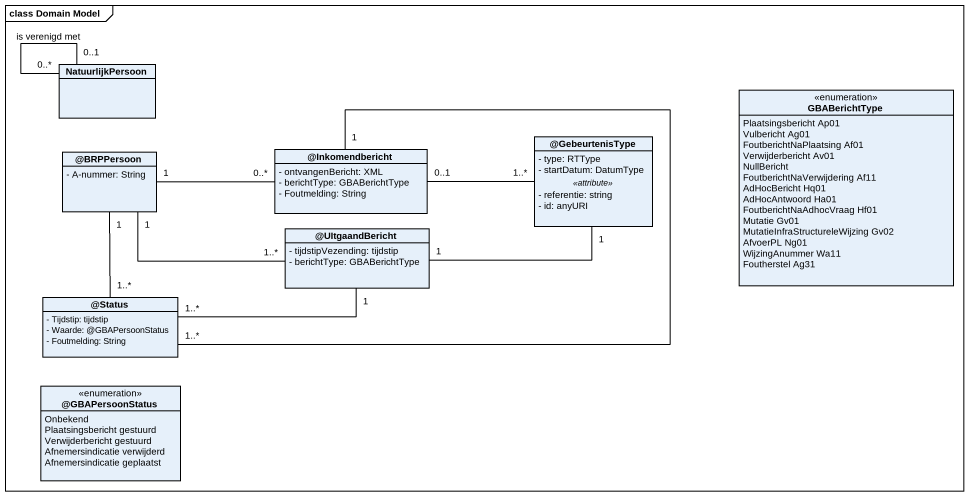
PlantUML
@startuml
mainframe class Domain Model
hide circle
hide empty members
skinparam classAttributeIconSize 0
class NatuurlijkPersoon
enum GBABerichtType {
  Plaatsingsbericht Ap01
  Vulbericht Ag01
  FoutberichtNaPlaatsing Af01
  Verwijderbericht Av01
  NullBericht
  FoutberichtNaVerwijdering Af11
  AdHocBericht Hq01
  AdHocAntwoord Ha01
  FoutberichtNaAdhocVraag Hf01
  Mutatie Gv01
  MutatieInfraStructureleWijzing Gv02
  AfvoerPL Ng01
  WijzingAnummer Wa11
  Foutherstel Ag31
}
class "@GebeurtenisType" as GebeurtenisType {
  - type: RTType
  - startDatum: DatumType
  .. <<attribute>> ..
  - referentie: string
  - id: anyURI
}
class "@BRPPersoon" as BRPPersoon {
  - A-nummer: String
}
class "@Inkomendbericht" as Inkomendbericht {
  - ontvangenBericht: XML
  - berichtType: GBABerichtType
  - Foutmelding: String
}
class "@UItgaandBericht" as UItgaandBericht {
  - tijdstipVezending: tijdstip
  - berichtType: GBABerichtType
}
class "@Status" as Status {
  - Tijdstip: tijdstip
  - Waarde: @GBAPersoonStatus
  - Foutmelding: String
}
enum "@GBAPersoonStatus" as GBAPersoonStatus {
  Onbekend
  Plaatsingsbericht gestuurd
  Verwijderbericht gestuurd
  Afnemersindicatie verwijderd
  Afnemersindicatie geplaatst
}
NatuurlijkPersoon "0..1" -- "0..*" NatuurlijkPersoon : is verenigd met
BRPPersoon "1" -right- "0..*" Inkomendbericht
BRPPersoon "1" -right- "1..*" UItgaandBericht
BRPPersoon "1" -- "1..*" Status
Inkomendbericht "0..1" -right- "1..*" GebeurtenisType
UItgaandBericht "1" -right- "1" GebeurtenisType
Status "1..*" -up- "1" Inkomendbericht
Status "1..*" -right- "1" UItgaandBericht
@enduml
